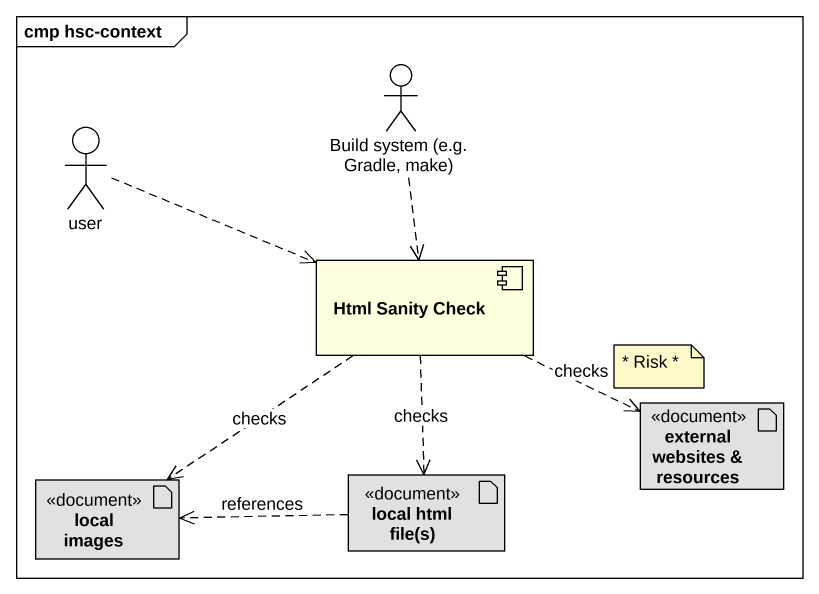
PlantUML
@startuml
mainframe cmp hsc-context
actor "Build system (e.g. Gradle, make)" as Build_system_e_g_Gradle_make #FFFFFF
actor user #FFFFFF
component "Html Sanity Check" as Html_Sanity_Check #FFFFE0
artifact "external websites & resources" as external_websites_resources <<document>> #E1E1E1
artifact "local images" as local_images <<document>> #E1E1E1
artifact "local html file(s)" as local_html_file_s <<document>> #E1E1E1
Build_system_e_g_Gradle_make ..> Html_Sanity_Check
user .right.> Html_Sanity_Check
Html_Sanity_Check .right.> external_websites_resources : checks
Html_Sanity_Check ..> local_images : checks
Html_Sanity_Check ..> local_html_file_s : checks
local_html_file_s .left.> local_images : references
note as N1
  * Risk *
end note
@enduml
